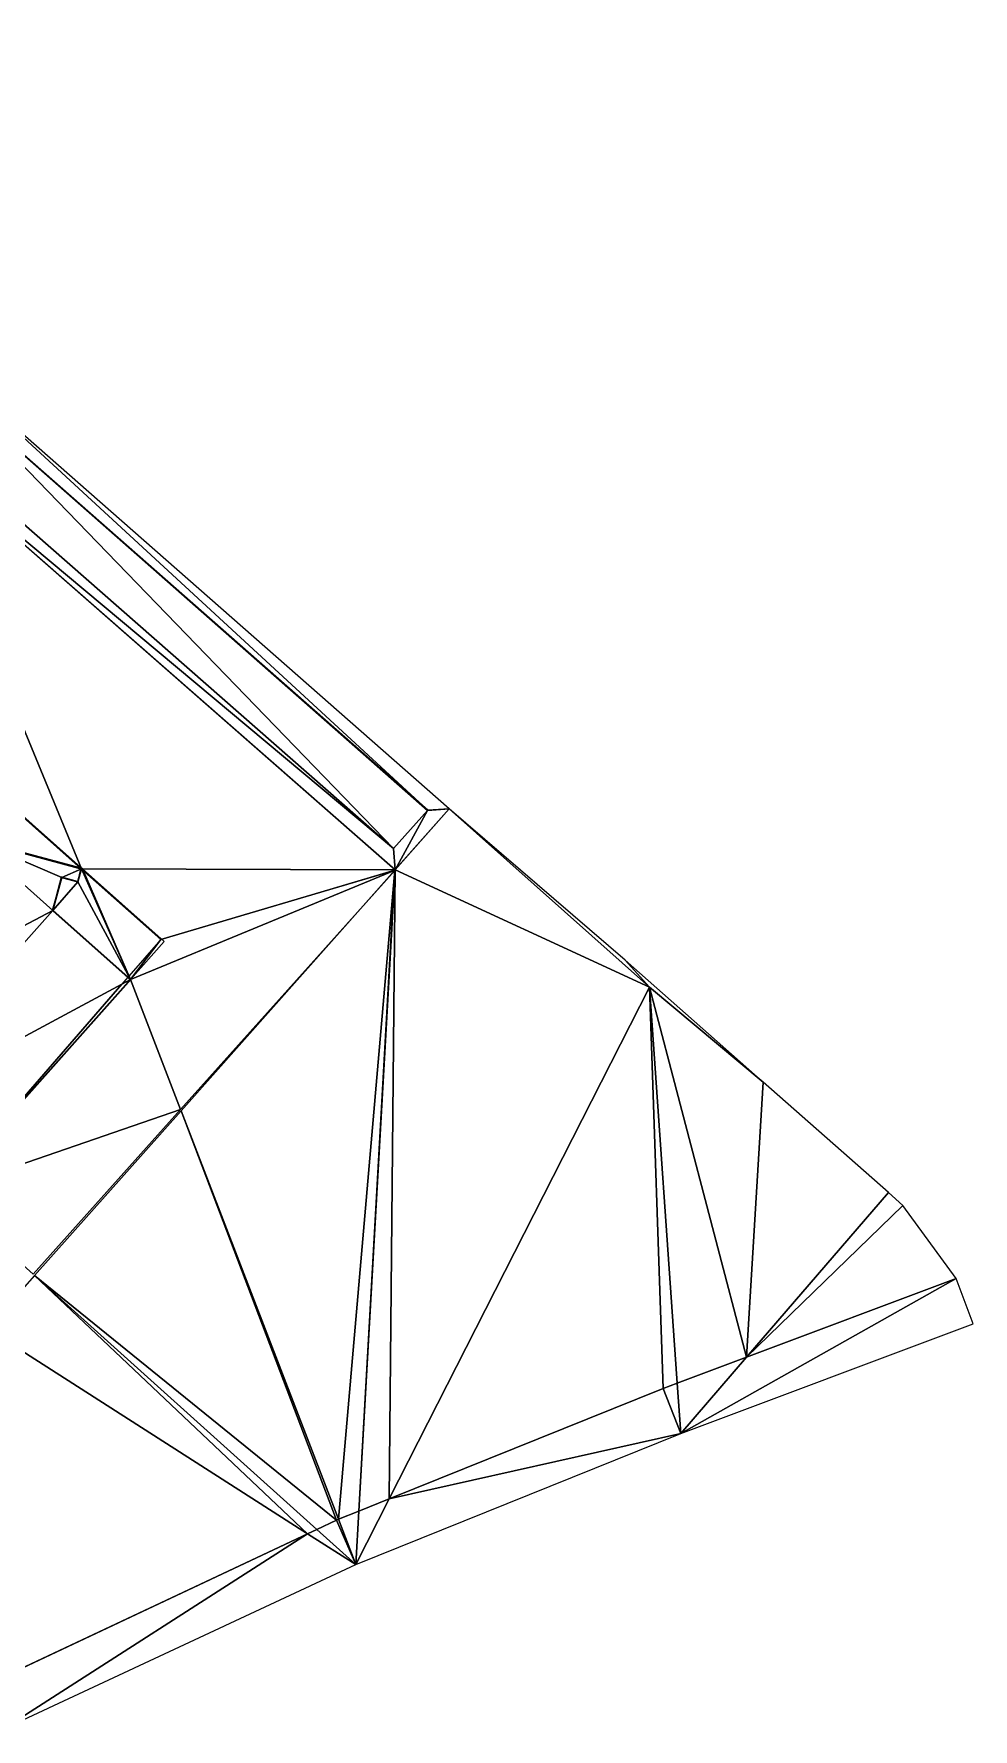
# Model space of a CAD drawing. Header units: metres. Extents: x 1634389 to 1634634, y 8249577 to 8249800.
# Drawn here: x 1634606.3 to 1634634.4, y 8249600.9 to 8249651.7 of the extents above; entities that cross this region are included whole.
import ezdxf

# ---------------------------------------------------------------- set-up
doc = ezdxf.new("R2010")
doc.units = ezdxf.units.M
doc.header["$LTSCALE"] = 2
doc.linetypes.add('CACHE2', pattern=[4.7625, 3.175, -1.5875])
for name, color, linetype in [('CONTOUR-BATIMENT', 5, 'Continuous'), ('MNT-02-ACCES PIETON PRIVE-FF-35', 40, 'Continuous'), ('MNT-02-BASSIN-FF-30', 205, 'Continuous'), ('MNT-02-BATIMENT FINI-FF-0', 1, 'Continuous'), ('MNT-02-BETON DESACTIVE FF-35', 7, 'Continuous'), ('MNT-02-ESPACE VERT-FF-30', 221, 'Continuous'), ('MNT-02-ESPACE VERT-PRIVE-FF-30', 222, 'CACHE2')]:
    doc.layers.add(name, color=color, linetype=linetype)

msp = doc.modelspace()

# ---------------------------------------------------------------- linework, layer by layer
at = {"layer": 'CONTOUR-BATIMENT', "linetype": 'CACHE2', "ltscale": 0.05, "const_width": 0.05, "flags": 128}
msp.add_lwpolyline([(1634573.063, 8249642.07), (1634571.682, 8249645.484), (1634577.14, 8249651.623), (1634580.701, 8249650.663), (1634580.596, 8249650.278), (1634580.111, 8249650.407), (1634579.853, 8249649.41), (1634581.951, 8249647.546), (1634585.187, 8249646.675), (1634585.082, 8249646.288), (1634584.609, 8249646.414), (1634584.341, 8249645.42), (1634586.438, 8249643.556), (1634589.674, 8249642.689), (1634589.57, 8249642.302), (1634589.094, 8249642.429), (1634588.826, 8249641.435), (1634590.924, 8249639.571), (1634594.157, 8249638.699), (1634594.055, 8249638.317), (1634593.58, 8249638.445), (1634593.312, 8249637.452), (1634595.502, 8249635.507), (1634598.738, 8249634.635), (1634598.63, 8249634.256), (1634598.155, 8249634.383), (1634597.887, 8249633.388), (1634599.966, 8249631.539), (1634603.221, 8249630.675), (1634603.114, 8249630.276), (1634602.643, 8249630.402), (1634602.375, 8249629.407), (1634604.473, 8249627.543), (1634607.705, 8249626.667), (1634607.602, 8249626.28), (1634607.117, 8249626.411), (1634606.851, 8249625.422), (1634609.175, 8249623.355), (1634603.527, 8249617.002), (1634601.201, 8249619.068), (1634600.253, 8249618.688), (1634600.44, 8249618.221), (1634600.069, 8249618.072), (1634598.821, 8249621.184), (1634596.715, 8249623.062), (1634595.757, 8249622.695), (1634595.952, 8249622.211), (1634595.584, 8249622.057), (1634594.335, 8249625.169), (1634592.24, 8249627.033), (1634591.287, 8249626.651), (1634591.486, 8249626.149), (1634591.117, 8249626.001), (1634589.849, 8249629.16), (1634587.655, 8249631.11), (1634586.704, 8249630.729), (1634586.893, 8249630.258), (1634586.522, 8249630.109), (1634585.274, 8249633.22), (1634583.177, 8249635.085), (1634582.223, 8249634.702), (1634582.408, 8249634.243), (1634582.036, 8249634.095), (1634580.789, 8249637.206), (1634578.683, 8249639.083), (1634577.733, 8249638.699), (1634577.923, 8249638.228), (1634577.552, 8249638.079), (1634576.303, 8249641.191), (1634574.206, 8249643.055), (1634573.252, 8249642.673), (1634573.435, 8249642.219)], close=True, dxfattribs=at)
at = {"layer": 'MNT-02-ACCES PIETON PRIVE-FF-35', "linetype": 'ByBlock'}
for points in [[(1634607.687, 8249626.711, 98.749), (1634603.22, 8249630.681, 98.75), (1634603.221, 8249630.675, 98.75)], [(1634604.464, 8249627.567, 98.75), (1634607.662, 8249626.705, 98.75), (1634603.221, 8249630.675, 98.75)], [(1634607.687, 8249626.711, 98.749), (1634603.221, 8249630.675, 98.75), (1634607.662, 8249626.705, 98.75)], [(1634607.104, 8249626.417, 98.75), (1634606.839, 8249625.433, 98.75), (1634607.117, 8249626.411, 98.75)], [(1634606.839, 8249625.433, 98.75), (1634606.851, 8249625.422, 98.75), (1634607.117, 8249626.411, 98.75)], [(1634606.851, 8249625.422, 98.75), (1634607.602, 8249626.28, 98.75), (1634607.117, 8249626.411, 98.75)], [(1634609.175, 8249623.355, 98.75), (1634607.602, 8249626.28, 98.75), (1634606.851, 8249625.422, 98.75)], [(1634607.105, 8249626.42, 98.75), (1634607.104, 8249626.417, 98.75), (1634607.117, 8249626.411, 98.75)], [(1634607.126, 8249626.415, 98.75), (1634607.105, 8249626.42, 98.75), (1634607.117, 8249626.411, 98.75)], [(1634607.592, 8249626.289, 98.75), (1634607.126, 8249626.415, 98.75), (1634607.117, 8249626.411, 98.75)], [(1634607.602, 8249626.28, 98.75), (1634607.592, 8249626.289, 98.75), (1634607.117, 8249626.411, 98.75)], [(1634607.592, 8249626.289, 98.75), (1634607.602, 8249626.28, 98.75), (1634607.692, 8249626.661, 98.75)], [(1634607.705, 8249626.667, 98.75), (1634607.692, 8249626.661, 98.75), (1634607.602, 8249626.28, 98.75)], [(1634607.602, 8249626.28, 98.75), (1634609.175, 8249623.355, 98.75), (1634607.705, 8249626.667, 98.75)], [(1634607.662, 8249626.705, 98.75), (1634607.693, 8249626.697, 98.749), (1634607.687, 8249626.711, 98.749)], [(1634607.693, 8249626.697, 98.749), (1634607.701, 8249626.695, 98.749), (1634607.687, 8249626.711, 98.749)], [(1634607.701, 8249626.695, 98.749), (1634607.737, 8249626.667, 98.749), (1634607.687, 8249626.711, 98.749)], [(1634607.695, 8249626.67, 98.75), (1634607.692, 8249626.661, 98.75), (1634607.705, 8249626.667, 98.75)], [(1634607.696, 8249626.675, 98.75), (1634607.695, 8249626.67, 98.75), (1634607.705, 8249626.667, 98.75)], [(1634607.698, 8249626.683, 98.75), (1634607.696, 8249626.675, 98.75), (1634607.705, 8249626.667, 98.75)], [(1634607.701, 8249626.695, 98.749), (1634607.698, 8249626.683, 98.75), (1634607.737, 8249626.667, 98.749)], [(1634607.737, 8249626.667, 98.749), (1634607.698, 8249626.683, 98.75), (1634607.705, 8249626.667, 98.75)], [(1634607.737, 8249626.667, 98.749), (1634607.705, 8249626.667, 98.75), (1634609.175, 8249623.355, 98.75)], [(1634610.185, 8249624.491, 98.702), (1634607.737, 8249626.667, 98.749), (1634609.175, 8249623.355, 98.75)], [(1634606.839, 8249625.433, 98.75), (1634606.838, 8249625.431, 98.75), (1634606.851, 8249625.422, 98.75)], [(1634606.838, 8249625.431, 98.75), (1634606.849, 8249625.421, 98.75), (1634606.851, 8249625.422, 98.75)], [(1634606.849, 8249625.421, 98.75), (1634606.85, 8249625.421, 98.75), (1634606.851, 8249625.422, 98.75)], [(1634606.85, 8249625.421, 98.75), (1634609.175, 8249623.355, 98.75), (1634606.851, 8249625.422, 98.75)]]:
    msp.add_3dface(points, dxfattribs=at)
at = {"layer": 'MNT-02-BASSIN-FF-30', "color": 1, "linetype": 'ByBlock'}
for points in [[(1634603.754, 8249641.006, 98.25), (1634602.711, 8249639.848, 98.2), (1634617.042, 8249627.278, 98.2)], [(1634604.055, 8249641.34, 98.55), (1634603.754, 8249641.006, 98.25), (1634618.069, 8249628.421, 98.25)], [(1634603.754, 8249641.006, 98.25), (1634617.042, 8249627.278, 98.2), (1634618.06, 8249628.41, 98.24)], [(1634603.754, 8249641.006, 98.25), (1634618.06, 8249628.41, 98.24), (1634618.069, 8249628.421, 98.25)], [(1634618.705, 8249628.461, 98.55), (1634604.055, 8249641.34, 98.55), (1634618.069, 8249628.421, 98.25)], [(1634602.711, 8249639.848, 98.2), (1634602.409, 8249639.514, 98.5), (1634617.042, 8249627.278, 98.2)], [(1634602.409, 8249639.514, 98.5), (1634617.093, 8249626.635, 98.5), (1634617.042, 8249627.278, 98.2)], [(1634617.042, 8249627.278, 98.2), (1634617.093, 8249626.635, 98.5), (1634618.06, 8249628.41, 98.24)], [(1634617.093, 8249626.635, 98.5), (1634618.705, 8249628.461, 98.55), (1634618.06, 8249628.41, 98.24)], [(1634618.06, 8249628.41, 98.24), (1634618.705, 8249628.461, 98.55), (1634618.069, 8249628.421, 98.25)]]:
    msp.add_3dface(points, dxfattribs=at)
at = {"layer": 'MNT-02-BATIMENT FINI-FF-0', "color": 5, "linetype": 'ByBlock'}
for points in [[(1634598.821, 8249621.184, 99.1), (1634606.851, 8249625.422, 99.1), (1634604.473, 8249627.543, 99.1)], [(1634606.851, 8249625.422, 99.1), (1634607.117, 8249626.411, 99.1), (1634604.473, 8249627.543, 99.1)], [(1634607.117, 8249626.411, 99.1), (1634607.705, 8249626.667, 99.1), (1634604.473, 8249627.543, 99.1)], [(1634607.117, 8249626.411, 99.1), (1634607.602, 8249626.28, 99.1), (1634607.705, 8249626.667, 99.1)], [(1634598.821, 8249621.184, 99.1), (1634601.201, 8249619.068, 99.1), (1634606.851, 8249625.422, 99.1)], [(1634601.201, 8249619.068, 99.1), (1634609.175, 8249623.355, 99.1), (1634606.851, 8249625.422, 99.1)], [(1634601.201, 8249619.068, 99.1), (1634603.527, 8249617.002, 99.1), (1634609.175, 8249623.355, 99.1)]]:
    msp.add_3dface(points, dxfattribs=at)
at = {"layer": 'MNT-02-BETON DESACTIVE FF-35', "color": 6, "linetype": 'ByBlock'}
for points in [[(1634634.369, 8249613.058, 98.63), (1634633.859, 8249614.415, 98.66), (1634625.627, 8249609.768, 98.594)], [(1634627.599, 8249612.059, 98.593), (1634625.627, 8249609.768, 98.594), (1634633.859, 8249614.415, 98.66)], [(1634625.627, 8249609.768, 98.594), (1634627.599, 8249612.059, 98.593), (1634625.522, 8249611.278, 98.59)], [(1634625.627, 8249609.768, 98.594), (1634625.1, 8249611.119, 98.588), (1634616.911, 8249607.818, 98.549)], [(1634625.627, 8249609.768, 98.594), (1634625.522, 8249611.278, 98.59), (1634625.1, 8249611.119, 98.588)], [(1634615.911, 8249605.852, 98.548), (1634625.627, 8249609.768, 98.594), (1634616.911, 8249607.818, 98.549)], [(1634615.911, 8249605.852, 98.548), (1634616.911, 8249607.818, 98.549), (1634616.002, 8249607.452, 98.54)], [(1634615.911, 8249605.852, 98.548), (1634615.333, 8249607.182, 98.564), (1634614.743, 8249606.904, 98.567)], [(1634615.911, 8249605.852, 98.548), (1634615.39, 8249607.205, 98.564), (1634615.333, 8249607.182, 98.564)], [(1634615.911, 8249605.852, 98.548), (1634616.002, 8249607.452, 98.54), (1634615.39, 8249607.205, 98.564)], [(1634605.371, 8249600.927, 98.497), (1634614.468, 8249606.775, 98.564), (1634605.007, 8249602.317, 98.518)], [(1634605.371, 8249600.927, 98.497), (1634615.911, 8249605.852, 98.548), (1634614.468, 8249606.775, 98.564)], [(1634615.911, 8249605.852, 98.548), (1634614.743, 8249606.904, 98.567), (1634614.468, 8249606.775, 98.564)]]:
    msp.add_3dface(points, dxfattribs=at)
at = {"layer": 'MNT-02-ESPACE VERT-FF-30', "linetype": 'ByBlock'}
for points in [[(1634617.093, 8249626.635, 98.5), (1634624.697, 8249623.132, 98.61), (1634618.705, 8249628.461, 98.55)], [(1634617.109, 8249626.664, 98.496), (1634617.093, 8249626.635, 98.5), (1634618.705, 8249628.461, 98.55)], [(1634618.705, 8249628.461, 98.55), (1634618.704, 8249628.461, 98.55), (1634617.109, 8249626.664, 98.496)], [(1634618.705, 8249628.461, 98.55), (1634618.704, 8249628.461, 98.55), (1634618.704, 8249628.461, 98.55)], [(1634623.964, 8249623.931, 98.586), (1634618.705, 8249628.461, 98.55), (1634624.697, 8249623.132, 98.61)], [(1634610.686, 8249619.429, 98.755), (1634615.39, 8249607.205, 98.614), (1634617.077, 8249626.628, 98.501)], [(1634616.002, 8249607.452, 98.59), (1634617.077, 8249626.628, 98.501), (1634615.39, 8249607.205, 98.614)], [(1634616.911, 8249607.818, 98.599), (1634617.093, 8249626.635, 98.5), (1634616.002, 8249607.452, 98.59)], [(1634617.077, 8249626.628, 98.501), (1634616.002, 8249607.452, 98.59), (1634617.093, 8249626.635, 98.5)], [(1634617.093, 8249626.635, 98.5), (1634616.911, 8249607.818, 98.599), (1634624.697, 8249623.132, 98.61)], [(1634617.083, 8249626.635, 98.5), (1634617.077, 8249626.628, 98.501), (1634617.093, 8249626.635, 98.5)], [(1634617.087, 8249626.64, 98.5), (1634617.083, 8249626.635, 98.5), (1634617.093, 8249626.635, 98.5)], [(1634617.092, 8249626.645, 98.495), (1634617.087, 8249626.64, 98.5), (1634617.093, 8249626.635, 98.5)], [(1634617.109, 8249626.664, 98.496), (1634617.092, 8249626.645, 98.495), (1634617.093, 8249626.635, 98.5)], [(1634628.09, 8249620.289, 98.624), (1634623.964, 8249623.931, 98.586), (1634624.697, 8249623.132, 98.61)], [(1634625.1, 8249611.119, 98.638), (1634624.697, 8249623.132, 98.61), (1634616.911, 8249607.818, 98.599)], [(1634625.522, 8249611.278, 98.64), (1634627.599, 8249612.059, 98.643), (1634624.697, 8249623.132, 98.61)], [(1634625.1, 8249611.119, 98.638), (1634625.522, 8249611.278, 98.64), (1634624.697, 8249623.132, 98.61)], [(1634628.09, 8249620.289, 98.624), (1634624.697, 8249623.132, 98.61), (1634627.599, 8249612.059, 98.643)], [(1634627.599, 8249612.059, 98.643), (1634631.836, 8249616.982, 98.64), (1634628.09, 8249620.289, 98.624)], [(1634610.686, 8249619.429, 98.755), (1634606.308, 8249614.498, 98.755), (1634615.333, 8249607.182, 98.614)], [(1634610.686, 8249619.429, 98.755), (1634615.333, 8249607.182, 98.614), (1634615.39, 8249607.205, 98.614)], [(1634627.599, 8249612.059, 98.643), (1634632.27, 8249616.599, 98.653), (1634631.836, 8249616.982, 98.64)], [(1634627.599, 8249612.059, 98.643), (1634633.859, 8249614.415, 98.71), (1634632.27, 8249616.599, 98.653)], [(1634606.308, 8249614.498, 98.755), (1634604.891, 8249612.901, 98.724), (1634614.468, 8249606.775, 98.614)], [(1634606.308, 8249614.498, 98.755), (1634614.468, 8249606.775, 98.614), (1634614.743, 8249606.904, 98.617)], [(1634606.308, 8249614.498, 98.755), (1634614.743, 8249606.904, 98.617), (1634615.333, 8249607.182, 98.614)], [(1634604.891, 8249612.901, 98.724), (1634605.934, 8249602.754, 98.573), (1634614.468, 8249606.775, 98.614)]]:
    msp.add_3dface(points, dxfattribs=at)
at = {"layer": 'MNT-02-ESPACE VERT-PRIVE-FF-30', "linetype": 'ByBlock'}
for points in [[(1634617.088, 8249626.635, 98.5), (1634602.415, 8249639.499, 98.5), (1634607.705, 8249626.667, 98.8)], [(1634607.705, 8249626.667, 98.8), (1634602.415, 8249639.499, 98.5), (1634603.221, 8249630.675, 98.8)], [(1634603.234, 8249630.641, 98.8), (1634607.705, 8249626.667, 98.8), (1634603.221, 8249630.675, 98.8)], [(1634603.234, 8249630.641, 98.8), (1634607.7, 8249626.668, 98.8), (1634607.705, 8249626.667, 98.8)], [(1634607.7, 8249626.668, 98.8), (1634607.703, 8249626.666, 98.8), (1634607.705, 8249626.667, 98.8)], [(1634607.703, 8249626.666, 98.8), (1634607.705, 8249626.664, 98.8), (1634607.705, 8249626.667, 98.8)], [(1634610.079, 8249624.552, 98.754), (1634617.088, 8249626.635, 98.5), (1634607.705, 8249626.667, 98.8)], [(1634607.705, 8249626.664, 98.8), (1634607.708, 8249626.662, 98.8), (1634607.705, 8249626.667, 98.8)], [(1634607.708, 8249626.662, 98.8), (1634610.079, 8249624.552, 98.754), (1634607.705, 8249626.667, 98.8)], [(1634617.09, 8249626.633, 98.5), (1634617.089, 8249626.633, 98.5), (1634609.175, 8249623.355, 98.8)], [(1634610.079, 8249624.552, 98.754), (1634609.175, 8249623.355, 98.8), (1634617.089, 8249626.633, 98.5)], [(1634610.673, 8249619.462, 98.755), (1634617.09, 8249626.633, 98.5), (1634609.175, 8249623.355, 98.8)], [(1634610.079, 8249624.552, 98.754), (1634617.089, 8249626.633, 98.5), (1634617.088, 8249626.635, 98.5)], [(1634610.079, 8249624.552, 98.754), (1634609.128, 8249623.461, 98.8), (1634609.175, 8249623.355, 98.8)], [(1634608.912, 8249623.213, 98.8), (1634603.509, 8249617.017, 98.8), (1634603.527, 8249617.002, 98.8)], [(1634610.673, 8249619.462, 98.755), (1634609.175, 8249623.355, 98.8), (1634603.527, 8249617.002, 98.8)], [(1634608.912, 8249623.213, 98.8), (1634603.527, 8249617.002, 98.8), (1634609.175, 8249623.355, 98.8)], [(1634609.096, 8249623.425, 98.8), (1634608.912, 8249623.213, 98.8), (1634609.175, 8249623.355, 98.8)], [(1634609.122, 8249623.454, 98.8), (1634609.096, 8249623.425, 98.8), (1634609.175, 8249623.355, 98.8)], [(1634609.128, 8249623.461, 98.8), (1634609.122, 8249623.454, 98.8), (1634609.175, 8249623.355, 98.8)], [(1634606.266, 8249614.536, 98.755), (1634610.673, 8249619.462, 98.755), (1634603.527, 8249617.002, 98.8)]]:
    msp.add_3dface(points, dxfattribs=at)

doc.saveas('drawing.dxf')
